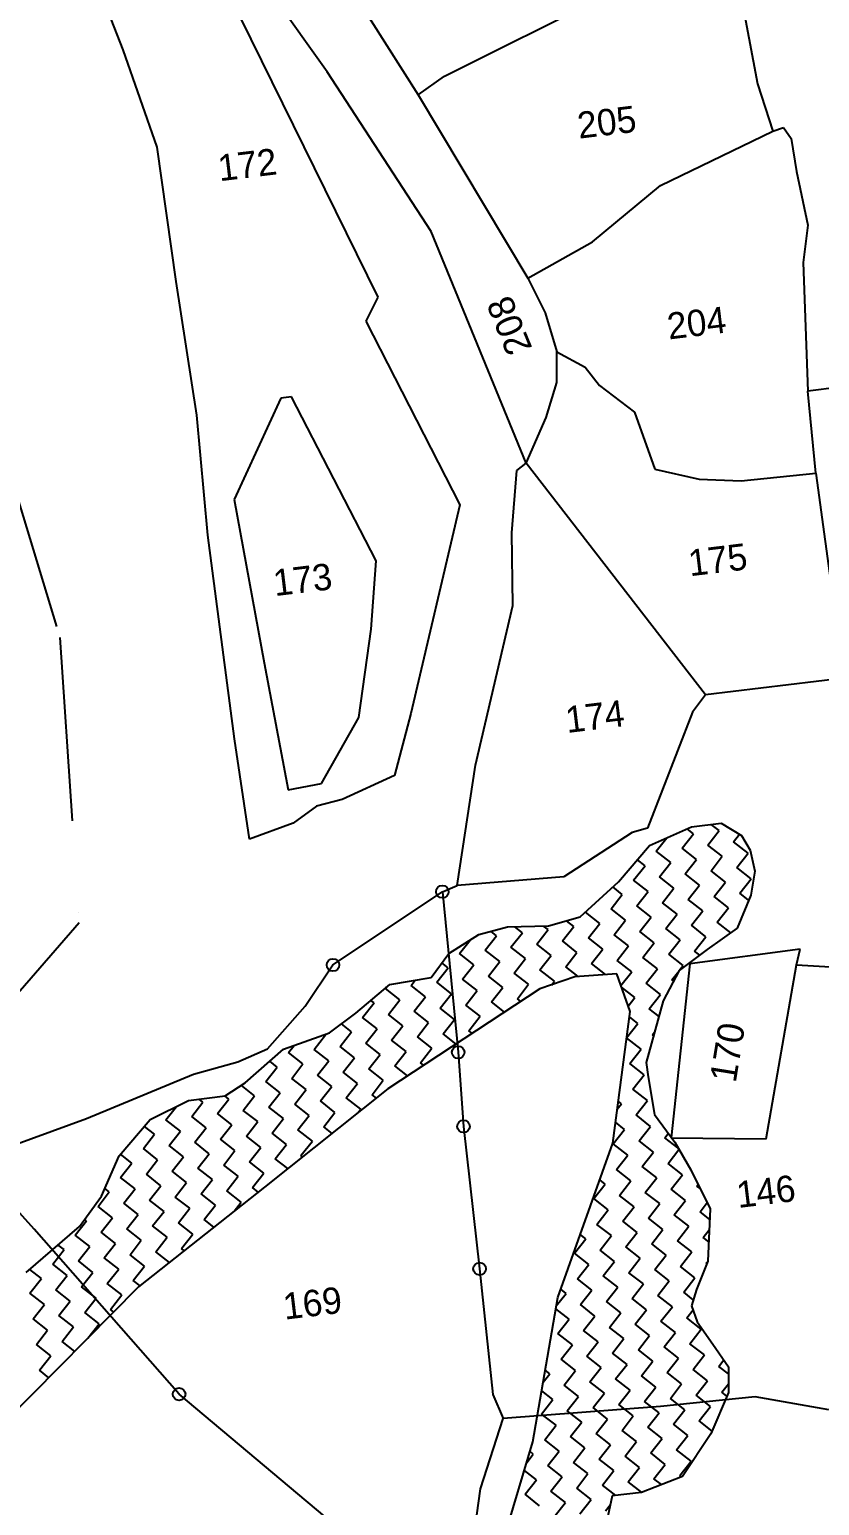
# Model space of a CAD drawing. Header units: metres. Extents: x 334876 to 338439, y 1782233 to 1785611.
# Drawn here: x 336193 to 336739, y 1783781 to 1784801 of the extents above; entities that cross this region are included whole.
import ezdxf
from ezdxf.enums import TextEntityAlignment as Align

# ---------------------------------------------------------------- set-up
doc = ezdxf.new("R2010")
doc.units = ezdxf.units.M
doc.header["$MEASUREMENT"] = 0
doc.linetypes.add('DASHDOT', pattern=[25.4, 12.7, -6.35, 0, -6.35])
for name, color, linetype in [('POLY_HATCH', 12, 'Continuous'), ('POLY_PARCEL', 6, 'Continuous'), ('POLY_WATER', 4, 'Continuous'), ('TEXT_PARCEL', 7, 'Continuous'), ('V_BOUND_STREAM_LINE', 7, 'DASHDOT')]:
    doc.layers.add(name, color=color, linetype=linetype)
doc.styles.add('TEXT_MAP', font='', dxfattribs={"height": 0.35})
doc.styles.get('TEXT_MAP').set_extended_font_data('Kruti Dev 050')

msp = doc.modelspace()

# ---------------------------------------------------------------- linework, layer by layer
for centre in [(336478.1, 1784205.1), (336402.5, 1784154.5), (336489, 1784094.1), (336492.7, 1784042.9), (336503.8, 1783944.5), (336296.2, 1783857.8)]:
    msp.add_circle(centre, 4.32)
at = {"layer": 'POLY_HATCH'}
for p, q in [((336621.1, 1784237), (336650.1, 1784250)), ((336650.1, 1784250), (336670.8, 1784252.5)), ((336670.8, 1784252.5), (336684.8, 1784244)), ((336684.8, 1784244), (336690.7, 1784233.9)), ((336599.7, 1784212), (336621.1, 1784237)), ((336690.7, 1784233.9), (336693.9, 1784219.3)), ((336693.9, 1784219.3), (336691.1, 1784202.7)), ((336573.4, 1784187.8), (336599.7, 1784212)), ((336691.1, 1784202.7), (336681.7, 1784179.9)), ((336551.5, 1784181.5), (336573.4, 1784187.8)), ((336503.3, 1784175.6), (336523.1, 1784180.8)), ((336523.1, 1784180.8), (336551.5, 1784181.5)), ((336681.7, 1784179.9), (336661.1, 1784165.1)), ((336482.5, 1784162.3), (336503.3, 1784175.6)), ((336470.3, 1784145.9), (336482.5, 1784162.3)), ((336661.1, 1784165.1), (336641.8, 1784150.6)), ((336569.7, 1784146.2), (336545.5, 1784137.9)), ((336598.6, 1784148.4), (336569.7, 1784146.2)), ((336607.8, 1784122.4), (336598.6, 1784148.4)), ((336641.8, 1784150.6), (336630.7, 1784129.6)), ((336418.3, 1784121.2), (336441.7, 1784141)), ((336545.5, 1784137.9), (336440.5, 1784068.9)), ((336441.7, 1784141), (336470.3, 1784145.9)), ((336630.7, 1784129.6), (336619, 1784087.1)), ((336400.2, 1784107.5), (336418.3, 1784121.2)), ((336595.8, 1784031.4), (336607.8, 1784122.4)), ((336368.3, 1784096.2), (336400.2, 1784107.5)), ((336341.8, 1784073.1), (336368.3, 1784096.2)), ((336619, 1784087.1), (336620.2, 1784077.1)), ((336620.2, 1784077.1), (336624.7, 1784051.2)), ((336328, 1784064), (336341.8, 1784073.1)), ((336440.5, 1784068.9), (336355.1, 1784000.9)), ((336276.3, 1784047.6), (336302.6, 1784060.9)), ((336302.6, 1784060.9), (336328, 1784064)), ((336254.9, 1784022.6), (336276.3, 1784047.6)), ((336624.7, 1784051.2), (336638.6, 1784031.9)), ((336557.8, 1783924.7), (336595.8, 1784031.4)), ((336638.6, 1784031.9), (336649.7, 1784012.9)), ((336242.7, 1783994.7), (336254.9, 1784022.6)), ((336649.7, 1784012.9), (336663.2, 1783986)), ((336227.5, 1783973.6), (336242.7, 1783994.7)), ((336355.1, 1784000.9), (336268.1, 1783931.9)), ((336663.2, 1783986), (336661.4, 1783949.8)), ((336190.6, 1783942), (336227.5, 1783973.6)), ((336661.4, 1783949.8), (336653.6, 1783930.2)), ((336268.1, 1783931.9), (336176.8, 1783839.4)), ((336540.7, 1783824.9), (336557.8, 1783924.7)), ((336653.6, 1783930.2), (336650.2, 1783918.9)), ((336650.2, 1783918.9), (336654.2, 1783907.9)), ((336654.2, 1783907.9), (336665, 1783892.3)), ((336665, 1783892.3), (336675.7, 1783876.6)), ((336675.7, 1783876.6), (336675.8, 1783859)), ((336675.8, 1783859), (336663.6, 1783830.4)), ((336663.6, 1783830.4), (336644.1, 1783800.9)), ((336507.4, 1783713.3), (336540.7, 1783824.9)), ((336644.1, 1783800.9), (336615.6, 1783789.9)), ((336615.6, 1783789.9), (336595.5, 1783787.5)), ((336595.5, 1783787.5), (336592.4, 1783773.6))]:
    msp.add_line(p, q, dxfattribs=at)
at = {"layer": 'POLY_HATCH', "linetype": 'Continuous'}
for p, q in [((336651.5, 1784245.2), (336647.2, 1784248.6)), ((336669.3, 1784247.4), (336663.9, 1784251.6)), ((336625.9, 1784233.1), (336633.1, 1784242.3)), ((336643.7, 1784235.3), (336651.5, 1784245.2)), ((336661.5, 1784237.4), (336669.3, 1784247.4)), ((336679.3, 1784239.6), (336683.4, 1784244.8)), ((336689.3, 1784231.8), (336679.3, 1784239.6)), ((336635.9, 1784225.3), (336625.9, 1784233.1)), ((336653.7, 1784227.4), (336643.7, 1784235.3)), ((336671.5, 1784229.6), (336661.5, 1784237.4)), ((336663.7, 1784219.6), (336671.5, 1784229.6)), ((336681.5, 1784221.8), (336689.3, 1784231.8)), ((336610.2, 1784213.1), (336618.1, 1784223.1)), ((336618.1, 1784223.1), (336612.8, 1784227.2)), ((336628, 1784215.3), (336635.9, 1784225.3)), ((336645.9, 1784217.5), (336653.7, 1784227.4)), ((336673.6, 1784211.8), (336663.7, 1784219.6)), ((336691.4, 1784214), (336681.5, 1784221.8)), ((336602.4, 1784203.2), (336595.8, 1784208.4)), ((336620.2, 1784205.3), (336610.2, 1784213.1)), ((336638, 1784207.5), (336628, 1784215.3)), ((336630.2, 1784197.5), (336638, 1784207.5)), ((336655.8, 1784209.6), (336645.9, 1784217.5)), ((336648, 1784199.7), (336655.8, 1784209.6)), ((336665.8, 1784201.8), (336673.6, 1784211.8)), ((336683.6, 1784204), (336691.4, 1784214)), ((336594.6, 1784193.2), (336602.4, 1784203.2)), ((336612.4, 1784195.3), (336620.2, 1784205.3)), ((336640.2, 1784189.7), (336630.2, 1784197.5)), ((336658, 1784191.8), (336648, 1784199.7)), ((336675.8, 1784194), (336665.8, 1784201.8)), ((336689.7, 1784199.2), (336683.6, 1784204)), ((336586.8, 1784183.2), (336576.9, 1784190.9)), ((336604.6, 1784185.4), (336594.6, 1784193.2)), ((336622.4, 1784187.5), (336612.4, 1784195.3)), ((336614.6, 1784177.5), (336622.4, 1784187.5)), ((336632.4, 1784179.7), (336640.2, 1784189.7)), ((336650.2, 1784181.9), (336658, 1784191.8)), ((336668, 1784184), (336675.8, 1784194)), ((336515.6, 1784174.6), (336511.5, 1784177.8)), ((336533.4, 1784176.7), (336528.1, 1784180.9)), ((336543.4, 1784168.9), (336551.2, 1784178.9)), ((336551.2, 1784178.9), (336548, 1784181.4)), ((336561.2, 1784171.1), (336569, 1784181)), ((336569, 1784181), (336563.9, 1784185)), ((336579, 1784173.2), (336586.8, 1784183.2)), ((336596.8, 1784175.4), (336604.6, 1784185.4)), ((336624.5, 1784169.7), (336614.6, 1784177.5)), ((336642.3, 1784171.9), (336632.4, 1784179.7)), ((336660.1, 1784174), (336650.2, 1784181.9)), ((336677.3, 1784176.7), (336668, 1784184)), ((336489.9, 1784162.4), (336497.2, 1784171.7)), ((336507.7, 1784164.6), (336515.6, 1784174.6)), ((336525.5, 1784166.7), (336533.4, 1784176.7)), ((336535.5, 1784158.9), (336525.5, 1784166.7)), ((336553.3, 1784161.1), (336543.4, 1784168.9)), ((336571.1, 1784163.2), (336561.2, 1784171.1)), ((336588.9, 1784165.4), (336579, 1784173.2)), ((336606.7, 1784167.6), (336596.8, 1784175.4)), ((336598.9, 1784157.6), (336606.7, 1784167.6)), ((336616.7, 1784159.7), (336624.5, 1784169.7)), ((336634.5, 1784161.9), (336642.3, 1784171.9)), ((336652.3, 1784164), (336660.1, 1784174)), ((336499.9, 1784154.6), (336489.9, 1784162.4)), ((336517.7, 1784156.8), (336507.7, 1784164.6)), ((336509.9, 1784146.8), (336517.7, 1784156.8)), ((336527.7, 1784148.9), (336535.5, 1784158.9)), ((336545.5, 1784151.1), (336553.3, 1784161.1)), ((336563.3, 1784153.3), (336571.1, 1784163.2)), ((336581.1, 1784155.4), (336588.9, 1784165.4)), ((336608.9, 1784149.8), (336598.9, 1784157.6)), ((336626.7, 1784151.9), (336616.7, 1784159.7)), ((336644.5, 1784154.1), (336634.5, 1784161.9)), ((336655.9, 1784161.3), (336652.3, 1784164)), ((336474.3, 1784142.5), (336482.1, 1784152.4)), ((336482.1, 1784152.4), (336477.8, 1784155.9)), ((336492.1, 1784144.6), (336499.9, 1784154.6)), ((336519.9, 1784139), (336509.9, 1784146.8)), ((336537.7, 1784141.1), (336527.7, 1784148.9)), ((336555.5, 1784143.3), (336545.5, 1784151.1)), ((336572, 1784146.4), (336563.3, 1784153.3)), ((336590.8, 1784147.8), (336581.1, 1784155.4)), ((336601.5, 1784140.3), (336608.9, 1784149.8)), ((336618.9, 1784141.9), (336626.7, 1784151.9)), ((336636.7, 1784144.1), (336641.7, 1784150.5)), ((336641.8, 1784150.6), (336644.5, 1784154.1)), ((336438.7, 1784138.2), (336439.6, 1784139.3)), ((336448.7, 1784130.3), (336438.7, 1784138.2)), ((336456.5, 1784140.3), (336459.4, 1784144)), ((336466.5, 1784132.5), (336456.5, 1784140.3)), ((336484.3, 1784134.6), (336474.3, 1784142.5)), ((336502.1, 1784136.8), (336492.1, 1784144.6)), ((336494.3, 1784126.8), (336502.1, 1784136.8)), ((336512.1, 1784129), (336519.9, 1784139)), ((336529.9, 1784131.1), (336537.7, 1784141.1)), ((336553.4, 1784140.6), (336555.5, 1784143.3)), ((336611.1, 1784132), (336601.9, 1784139.1)), ((336628.9, 1784134.1), (336618.9, 1784141.9)), ((336637.9, 1784143.2), (336636.7, 1784144.1)), ((336423, 1784118.2), (336430.9, 1784128.2)), ((336430.9, 1784128.2), (336428.6, 1784130)), ((336440.9, 1784120.3), (336448.7, 1784130.3)), ((336458.7, 1784122.5), (336466.5, 1784132.5)), ((336476.5, 1784124.7), (336484.3, 1784134.6)), ((336504.2, 1784119), (336494.3, 1784126.8)), ((336521.1, 1784121.9), (336512.1, 1784129)), ((336532.3, 1784129.2), (336529.9, 1784131.1)), ((336606.5, 1784126.1), (336611.1, 1784132)), ((336621, 1784124.1), (336628.9, 1784134.1)), ((336433, 1784110.4), (336423, 1784118.2)), ((336450.8, 1784112.5), (336440.9, 1784120.3)), ((336468.6, 1784114.7), (336458.7, 1784122.5)), ((336486.4, 1784116.8), (336476.5, 1784124.7)), ((336478.6, 1784106.9), (336486.4, 1784116.8)), ((336496.4, 1784109), (336504.2, 1784119)), ((336613.2, 1784114.1), (336607.4, 1784118.7)), ((336627.8, 1784118.9), (336621, 1784124.1)), ((336389.6, 1784096.1), (336397.4, 1784106.1)), ((336397.4, 1784106.1), (336397, 1784106.4)), ((336407.4, 1784098.2), (336415.2, 1784108.2)), ((336415.2, 1784108.2), (336408.3, 1784113.7)), ((336425.2, 1784100.4), (336433, 1784110.4)), ((336443, 1784102.5), (336450.8, 1784112.5)), ((336460.8, 1784104.7), (336468.6, 1784114.7)), ((336487.6, 1784099.8), (336478.6, 1784106.9)), ((336498.8, 1784107.2), (336496.4, 1784109)), ((336605.4, 1784104.2), (336613.2, 1784114.1)), ((336623.2, 1784106.3), (336624.9, 1784108.5)), ((336624.1, 1784105.6), (336623.2, 1784106.3)), ((336371.8, 1784093.9), (336375.6, 1784098.8)), ((336399.6, 1784088.2), (336389.6, 1784096.1)), ((336417.4, 1784090.4), (336407.4, 1784098.2)), ((336435.2, 1784092.6), (336425.2, 1784100.4)), ((336453, 1784094.7), (336443, 1784102.5)), ((336470.8, 1784096.9), (336460.8, 1784104.7)), ((336463, 1784086.9), (336470.8, 1784096.9)), ((336615.4, 1784096.3), (336605.4, 1784104.1)), ((336607.6, 1784086.4), (336615.4, 1784096.3)), ((336364, 1784083.9), (336358.8, 1784088)), ((336381.8, 1784086.1), (336371.8, 1784093.9)), ((336374, 1784076.1), (336381.8, 1784086.1)), ((336391.8, 1784078.3), (336399.6, 1784088.2)), ((336409.6, 1784080.4), (336417.4, 1784090.4)), ((336427.4, 1784082.6), (336435.2, 1784092.6)), ((336445.2, 1784084.7), (336453, 1784094.7)), ((336465.3, 1784085.1), (336463, 1784086.9)), ((336617.5, 1784078.5), (336607.6, 1784086.4)), ((336356.2, 1784074), (336364, 1784083.9)), ((336383.9, 1784068.3), (336374, 1784076.1)), ((336401.7, 1784070.4), (336391.8, 1784078.3)), ((336419.5, 1784072.6), (336409.6, 1784080.4)), ((336437.3, 1784074.8), (336427.4, 1784082.6)), ((336454.1, 1784077.8), (336445.2, 1784084.7)), ((336609.7, 1784068.6), (336617.5, 1784078.5)), ((336348.3, 1784064), (336339, 1784071.3)), ((336366.1, 1784066.1), (336356.2, 1784074)), ((336358.3, 1784056.1), (336366.1, 1784066.1)), ((336376.1, 1784058.3), (336383.9, 1784068.3)), ((336393.9, 1784060.5), (336401.7, 1784070.4)), ((336411.7, 1784062.6), (336419.5, 1784072.6)), ((336429.5, 1784064.8), (336437.3, 1784074.8)), ((336432.5, 1784062.5), (336429.5, 1784064.8)), ((336619.7, 1784060.7), (336609.7, 1784068.6)), ((336287.1, 1784047.5), (336294.3, 1784056.7)), ((336304.9, 1784049.7), (336312.7, 1784059.7)), ((336312.7, 1784059.7), (336310, 1784061.8)), ((336322.7, 1784051.8), (336330.5, 1784061.8)), ((336330.5, 1784061.8), (336327.8, 1784064)), ((336340.5, 1784054), (336348.3, 1784064)), ((336368.3, 1784048.3), (336358.3, 1784056.1)), ((336386.1, 1784050.5), (336376.1, 1784058.3)), ((336403.9, 1784052.6), (336393.9, 1784060.5)), ((336421.7, 1784054.8), (336411.7, 1784062.6)), ((336419.8, 1784052.3), (336421.7, 1784054.8)), ((336598.9, 1784054.8), (336601.9, 1784058.6)), ((336601.9, 1784058.6), (336599.6, 1784060.3)), ((336611.9, 1784050.8), (336619.7, 1784060.7)), ((336297.1, 1784039.7), (336287.1, 1784047.5)), ((336314.9, 1784041.9), (336304.9, 1784049.7)), ((336332.7, 1784044), (336322.7, 1784051.8)), ((336350.5, 1784046.2), (336340.5, 1784054)), ((336342.7, 1784036.2), (336350.5, 1784046.2)), ((336360.5, 1784038.3), (336368.3, 1784048.3)), ((336378.3, 1784040.5), (336386.1, 1784050.5)), ((336396.1, 1784042.7), (336403.9, 1784052.6)), ((336604, 1784040.8), (336597.7, 1784045.8)), ((336621.8, 1784042.9), (336611.9, 1784050.8)), ((336271.5, 1784027.6), (336279.3, 1784037.5)), ((336279.3, 1784037.5), (336272.4, 1784042.9)), ((336289.3, 1784029.7), (336297.1, 1784039.7)), ((336307.1, 1784031.9), (336314.9, 1784041.9)), ((336324.9, 1784034), (336332.7, 1784044)), ((336334.8, 1784026.2), (336324.9, 1784034)), ((336352.6, 1784028.4), (336342.7, 1784036.2)), ((336370.5, 1784030.5), (336360.5, 1784038.3)), ((336388.3, 1784032.7), (336378.3, 1784040.5)), ((336401.9, 1784038.1), (336396.1, 1784042.7)), ((336596.2, 1784030.8), (336604, 1784040.8)), ((336614, 1784033), (336621.8, 1784042.9)), ((336631.8, 1784035.1), (336634.1, 1784038.1)), ((336640.8, 1784028.1), (336631.8, 1784035.1)), ((336281.4, 1784019.7), (336271.5, 1784027.6)), ((336299.2, 1784021.9), (336289.3, 1784029.7)), ((336317, 1784024), (336307.1, 1784031.9)), ((336309.2, 1784014.1), (336317, 1784024)), ((336327, 1784016.2), (336334.8, 1784026.2)), ((336344.8, 1784018.4), (336352.6, 1784028.4)), ((336362.6, 1784020.5), (336370.5, 1784030.5)), ((336380.4, 1784022.7), (336388.3, 1784032.7)), ((336606.2, 1784023), (336596.2, 1784030.8)), ((336624, 1784025.1), (336614, 1784033)), ((336616.2, 1784015.2), (336624, 1784025.1)), ((336634, 1784017.3), (336641.5, 1784026.9)), ((336263.6, 1784017.6), (336255.8, 1784023.7)), ((336255.8, 1784007.6), (336263.6, 1784017.6)), ((336273.6, 1784009.8), (336281.4, 1784019.7)), ((336291.4, 1784011.9), (336299.2, 1784021.9)), ((336319.2, 1784006.2), (336309.2, 1784014.1)), ((336337, 1784008.4), (336327, 1784016.2)), ((336354.8, 1784010.6), (336344.8, 1784018.4)), ((336371.3, 1784013.8), (336362.6, 1784020.5)), ((336381.5, 1784021.9), (336380.4, 1784022.7)), ((336598.4, 1784013), (336606.2, 1784023)), ((336626.2, 1784007.3), (336616.2, 1784015.2)), ((336644, 1784009.5), (336634, 1784017.3)), ((336265.8, 1783999.8), (336255.8, 1784007.6)), ((336283.6, 1784001.9), (336273.6, 1784009.8)), ((336301.4, 1784004.1), (336291.4, 1784011.9)), ((336293.6, 1783994.1), (336301.4, 1784004.1)), ((336311.4, 1783996.3), (336319.2, 1784006.2)), ((336329.2, 1783998.4), (336337, 1784008.4)), ((336347, 1784000.6), (336354.8, 1784010.6)), ((336590.6, 1784003), (336586.8, 1784006)), ((336608.4, 1784005.2), (336598.4, 1784013)), ((336600.5, 1783995.2), (336608.4, 1784005.2)), ((336618.3, 1783997.3), (336626.2, 1784007.3)), ((336636.1, 1783999.5), (336644, 1784009.5)), ((336240.2, 1783987.6), (336248, 1783997.6)), ((336248, 1783997.6), (336245, 1783999.9)), ((336258, 1783989.8), (336265.8, 1783999.8)), ((336275.8, 1783991.9), (336283.6, 1784001.9)), ((336303.6, 1783986.3), (336293.6, 1783994.1)), ((336321.4, 1783988.4), (336311.4, 1783996.3)), ((336339.2, 1783990.6), (336329.2, 1783998.4)), ((336350.9, 1783997.5), (336347, 1784000.6)), ((336582.7, 1783993), (336590.6, 1784003)), ((336610.5, 1783987.4), (336600.5, 1783995.2)), ((336628.3, 1783989.5), (336618.3, 1783997.3)), ((336646.1, 1783991.7), (336636.1, 1783999.5)), ((336653.9, 1784001.7), (336654.8, 1784002.7)), ((336656.2, 1783999.9), (336653.9, 1784001.7)), ((336250.1, 1783979.8), (336240.2, 1783987.6)), ((336268, 1783982), (336258, 1783989.8)), ((336285.8, 1783984.1), (336275.8, 1783991.9)), ((336277.9, 1783974.1), (336285.8, 1783984.1)), ((336295.7, 1783976.3), (336303.6, 1783986.3)), ((336313.5, 1783978.5), (336321.4, 1783988.4)), ((336334.2, 1783984.3), (336339.2, 1783990.6)), ((336592.7, 1783985.2), (336582.7, 1783993)), ((336584.9, 1783975.2), (336592.7, 1783985.2)), ((336602.7, 1783977.4), (336610.5, 1783987.4)), ((336620.5, 1783979.5), (336628.3, 1783989.5)), ((336638.3, 1783981.7), (336646.1, 1783991.7)), ((336656.1, 1783983.9), (336661.1, 1783990.2)), ((336662.8, 1783978.6), (336656.1, 1783983.9)), ((336224.5, 1783967.7), (336232.3, 1783977.7)), ((336232.3, 1783977.7), (336231.1, 1783978.6)), ((336242.3, 1783969.8), (336250.1, 1783979.8)), ((336260.1, 1783972), (336268, 1783982)), ((336287.9, 1783966.3), (336277.9, 1783974.1)), ((336305.7, 1783968.5), (336295.7, 1783976.3)), ((336320.2, 1783973.2), (336313.5, 1783978.5)), ((336594.9, 1783967.4), (336584.9, 1783975.2)), ((336612.7, 1783969.6), (336602.7, 1783977.4)), ((336630.5, 1783971.7), (336620.5, 1783979.5)), ((336648.3, 1783973.9), (336638.3, 1783981.7)), ((336640.5, 1783963.9), (336648.3, 1783973.9)), ((336234.5, 1783959.8), (336224.5, 1783967.7)), ((336252.3, 1783962), (336242.3, 1783969.8)), ((336270.1, 1783964.2), (336260.1, 1783972)), ((336262.3, 1783954.2), (336270.1, 1783964.2)), ((336280.1, 1783956.3), (336287.9, 1783966.3)), ((336297.9, 1783958.5), (336305.7, 1783968.5)), ((336569.3, 1783955.3), (336577.1, 1783965.3)), ((336577.1, 1783965.3), (336573.3, 1783968.2)), ((336587.1, 1783957.4), (336594.9, 1783967.4)), ((336604.9, 1783959.6), (336612.7, 1783969.6)), ((336622.7, 1783961.7), (336630.5, 1783971.7)), ((336650.4, 1783956.1), (336640.5, 1783963.9)), ((336658.3, 1783966.1), (336662.5, 1783971.4)), ((336662.1, 1783963.1), (336658.3, 1783966.1)), ((336208.9, 1783947.7), (336216.7, 1783957.7)), ((336216.7, 1783957.7), (336212.6, 1783960.9)), ((336226.7, 1783949.9), (336234.5, 1783959.8)), ((336244.5, 1783952), (336252.3, 1783962)), ((336272.3, 1783946.4), (336262.3, 1783954.2)), ((336289.6, 1783948.9), (336280.1, 1783956.3)), ((336299.8, 1783957), (336297.9, 1783958.5)), ((336579.2, 1783947.4), (336569.3, 1783955.3)), ((336597, 1783949.6), (336587.1, 1783957.4)), ((336614.8, 1783951.8), (336604.9, 1783959.6)), ((336632.6, 1783953.9), (336622.7, 1783961.7)), ((336624.8, 1783943.9), (336632.6, 1783953.9)), ((336642.6, 1783946.1), (336650.4, 1783956.1)), ((336201.1, 1783937.7), (336193, 1783944.1)), ((336218.9, 1783939.9), (336208.9, 1783947.7)), ((336236.7, 1783942), (336226.7, 1783949.9)), ((336254.5, 1783944.2), (336244.5, 1783952)), ((336246.6, 1783934.2), (336254.5, 1783944.2)), ((336264.4, 1783936.4), (336272.3, 1783946.4)), ((336571.4, 1783937.5), (336579.2, 1783947.4)), ((336589.2, 1783939.6), (336597, 1783949.6)), ((336607, 1783941.8), (336614.8, 1783951.8)), ((336634.8, 1783936.1), (336624.8, 1783943.9)), ((336652.6, 1783938.3), (336642.6, 1783946.1)), ((336660.4, 1783948.3), (336661.2, 1783949.2)), ((336660.7, 1783948), (336660.4, 1783948.3)), ((336193.2, 1783927.7), (336201.1, 1783937.7)), ((336211, 1783929.9), (336218.9, 1783939.9)), ((336228.8, 1783932.1), (336236.7, 1783942)), ((336238.8, 1783924.2), (336228.8, 1783932.1)), ((336256.6, 1783926.4), (336246.6, 1783934.2)), ((336269.2, 1783932.7), (336264.4, 1783936.4)), ((336581.4, 1783929.6), (336571.4, 1783937.5)), ((336599.2, 1783931.8), (336589.2, 1783939.6)), ((336617, 1783934), (336607, 1783941.8)), ((336609.2, 1783924), (336617, 1783934)), ((336627, 1783926.1), (336634.8, 1783936.1)), ((336644.8, 1783928.3), (336652.6, 1783938.3)), ((336203.2, 1783919.9), (336193.2, 1783927.7)), ((336221, 1783922.1), (336211, 1783929.9)), ((336213.2, 1783912.1), (336221, 1783922.1)), ((336231, 1783914.3), (336238.8, 1783924.2)), ((336248.8, 1783916.4), (336256.6, 1783926.4)), ((336556.8, 1783918.8), (336563.6, 1783927.5)), ((336563.6, 1783927.5), (336559.9, 1783930.4)), ((336573.6, 1783919.7), (336581.4, 1783929.6)), ((336591.4, 1783921.8), (336599.2, 1783931.8)), ((336601.4, 1783914), (336591.4, 1783921.8)), ((336619.2, 1783916.2), (336609.2, 1783924)), ((336637, 1783918.3), (336627, 1783926.1)), ((336651.4, 1783923.1), (336644.8, 1783928.3)), ((336195.4, 1783909.9), (336203.2, 1783919.9)), ((336223.2, 1783904.3), (336213.2, 1783912.1)), ((336241, 1783906.4), (336231, 1783914.3)), ((336251.1, 1783914.6), (336248.8, 1783916.4)), ((336565.7, 1783909.7), (336556.5, 1783916.9)), ((336583.5, 1783911.8), (336573.6, 1783919.7)), ((336575.7, 1783901.9), (336583.5, 1783911.8)), ((336593.5, 1783904), (336601.4, 1783914)), ((336611.3, 1783906.2), (336619.2, 1783916.2)), ((336629.1, 1783908.3), (336637, 1783918.3)), ((336646.9, 1783910.5), (336651.3, 1783916)), ((336205.4, 1783902.1), (336195.4, 1783909.9)), ((336197.6, 1783892.1), (336205.4, 1783902.1)), ((336215.4, 1783894.3), (336223.2, 1783904.3)), ((336233.2, 1783896.5), (336241, 1783906.4)), ((336557.9, 1783899.7), (336565.7, 1783909.7)), ((336585.7, 1783894), (336575.7, 1783901.9)), ((336603.5, 1783896.2), (336593.5, 1783904)), ((336621.3, 1783898.4), (336611.3, 1783906.2)), ((336639.1, 1783900.5), (336629.1, 1783908.3)), ((336656.9, 1783902.7), (336646.9, 1783910.5)), ((336649.1, 1783892.7), (336656.9, 1783902.7)), ((336207.5, 1783884.3), (336197.6, 1783892.1)), ((336224.2, 1783887.4), (336215.4, 1783894.3)), ((336567.9, 1783891.9), (336557.9, 1783899.7)), ((336560.1, 1783881.9), (336567.9, 1783891.9)), ((336577.9, 1783884.1), (336585.7, 1783894)), ((336595.7, 1783886.2), (336603.5, 1783896.2)), ((336613.5, 1783888.4), (336621.3, 1783898.4)), ((336631.3, 1783890.5), (336639.1, 1783900.5)), ((336659.1, 1783884.9), (336649.1, 1783892.7)), ((336199.7, 1783874.3), (336207.5, 1783884.3)), ((336570.1, 1783874.1), (336560.1, 1783881.9)), ((336587.9, 1783876.2), (336577.9, 1783884.1)), ((336605.7, 1783878.4), (336595.7, 1783886.2)), ((336623.5, 1783880.6), (336613.5, 1783888.4)), ((336641.3, 1783882.7), (336631.3, 1783890.5)), ((336633.5, 1783872.7), (336641.3, 1783882.7)), ((336651.3, 1783874.9), (336659.1, 1783884.9)), ((336669.1, 1783877), (336672.4, 1783881.3)), ((336206.2, 1783869.2), (336199.7, 1783874.3)), ((336547.8, 1783866.2), (336552.3, 1783871.9)), ((336552.3, 1783871.9), (336549.2, 1783874.3)), ((336562.2, 1783864.1), (336570.1, 1783874.1)), ((336580, 1783866.3), (336587.9, 1783876.2)), ((336597.8, 1783868.4), (336605.7, 1783878.4)), ((336615.6, 1783870.6), (336623.5, 1783880.6)), ((336643.4, 1783864.9), (336633.5, 1783872.7)), ((336661.2, 1783867.1), (336651.3, 1783874.9)), ((336675.7, 1783871.8), (336669.1, 1783877)), ((336572.2, 1783856.3), (336562.2, 1783864.1)), ((336590, 1783858.4), (336580, 1783866.3)), ((336607.8, 1783860.6), (336597.8, 1783868.4)), ((336600, 1783850.6), (336607.8, 1783860.6)), ((336625.6, 1783862.7), (336615.6, 1783870.6)), ((336617.8, 1783852.8), (336625.6, 1783862.7)), ((336635.6, 1783854.9), (336643.4, 1783864.9)), ((336653.4, 1783857.1), (336661.2, 1783867.1)), ((336671.2, 1783859.2), (336675.7, 1783865)), ((336546.6, 1783844.1), (336554.4, 1783854.1)), ((336554.4, 1783854.1), (336546.7, 1783860.1)), ((336564.4, 1783846.3), (336572.2, 1783856.3)), ((336582.2, 1783848.5), (336590, 1783858.4)), ((336610, 1783842.8), (336600, 1783850.6)), ((336627.8, 1783844.9), (336617.8, 1783852.8)), ((336645.6, 1783847.1), (336635.6, 1783854.9)), ((336663.4, 1783849.3), (336653.4, 1783857.1)), ((336674.7, 1783856.5), (336671.2, 1783859.2)), ((336556.6, 1783836.3), (336546.6, 1783844.1)), ((336574.4, 1783838.5), (336564.4, 1783846.3)), ((336592.2, 1783840.6), (336582.2, 1783848.5)), ((336584.4, 1783830.6), (336592.2, 1783840.6)), ((336602.2, 1783832.8), (336610, 1783842.8)), ((336620, 1783835), (336627.8, 1783844.9)), ((336637.8, 1783837.1), (336645.6, 1783847.1)), ((336655.6, 1783839.3), (336663.4, 1783849.3)), ((336548.8, 1783826.3), (336556.6, 1783836.3)), ((336566.6, 1783828.5), (336574.4, 1783838.5)), ((336594.3, 1783822.8), (336584.4, 1783830.6)), ((336612.1, 1783825), (336602.2, 1783832.8)), ((336629.9, 1783827.1), (336620, 1783835)), ((336647.7, 1783829.3), (336637.8, 1783837.1)), ((336664.5, 1783832.3), (336655.6, 1783839.3)), ((336558.7, 1783818.5), (336548.8, 1783826.3)), ((336576.5, 1783820.7), (336566.6, 1783828.5)), ((336568.7, 1783810.7), (336576.5, 1783820.7)), ((336586.5, 1783812.8), (336594.3, 1783822.8)), ((336604.3, 1783815), (336612.1, 1783825)), ((336622.1, 1783817.2), (336629.9, 1783827.1)), ((336639.9, 1783819.3), (336647.7, 1783829.3)), ((336657.7, 1783821.5), (336657.9, 1783821.7)), ((336657.7, 1783821.5), (336657.7, 1783821.5)), ((336536.4, 1783810.6), (336540.9, 1783816.4)), ((336540.9, 1783816.4), (336538.7, 1783818.1)), ((336550.9, 1783808.5), (336558.7, 1783818.5)), ((336578.7, 1783802.9), (336568.7, 1783810.7)), ((336596.5, 1783805), (336586.5, 1783812.8)), ((336614.3, 1783807.2), (336604.3, 1783815)), ((336632.1, 1783809.3), (336622.1, 1783817.2)), ((336649.9, 1783811.5), (336639.9, 1783819.3)), ((336642.1, 1783801.5), (336649.9, 1783811.5)), ((336543.1, 1783798.6), (336534.8, 1783805.1)), ((336560.9, 1783800.7), (336550.9, 1783808.5)), ((336553.1, 1783790.7), (336560.9, 1783800.7)), ((336570.9, 1783792.9), (336578.7, 1783802.9)), ((336588.7, 1783795), (336596.5, 1783805)), ((336606.5, 1783797.2), (336614.3, 1783807.2)), ((336624.3, 1783799.4), (336632.1, 1783809.3)), ((336629.5, 1783795.3), (336624.3, 1783799.4)), ((336643.3, 1783800.6), (336642.1, 1783801.5)), ((336535.3, 1783788.6), (336543.1, 1783798.6)), ((336563.1, 1783782.9), (336553.1, 1783790.7)), ((336580.9, 1783785.1), (336570.9, 1783792.9)), ((336597.9, 1783787.8), (336588.7, 1783795)), ((336615.7, 1783790), (336606.5, 1783797.2)), ((336545.2, 1783780.7), (336535.3, 1783788.6)), ((336555.2, 1783772.9), (336563.1, 1783782.9)), ((336573, 1783775.1), (336580.9, 1783785.1)), ((336590.8, 1783777.2), (336594.2, 1783781.5))]:
    msp.add_line(p, q, dxfattribs=at)
at = {"layer": 'POLY_PARCEL'}
for p, q in [((336382.4, 1784880.5), (336461.3, 1784755.8)), ((336479.5, 1784768.8), (336647.5, 1784852.9)), ((336686.9, 1784811.1), (336695.8, 1784763.5)), ((336461.3, 1784755.8), (336479.5, 1784768.8)), ((336695.8, 1784763.5), (336706.5, 1784730.7)), ((336461.3, 1784755.8), (336537.1, 1784629.2)), ((336628.9, 1784693.2), (336706.5, 1784730.7)), ((336706.5, 1784730.7), (336713.8, 1784733.4)), ((336713.8, 1784733.4), (336719, 1784725.8)), ((336719, 1784725.8), (336722.8, 1784703)), ((336722.8, 1784703), (336730.5, 1784665.8)), ((336581.7, 1784654.2), (336628.9, 1784693.2)), ((336730.5, 1784665.8), (336727.3, 1784640)), ((336537.1, 1784629.2), (336581.7, 1784654.2)), ((336727.3, 1784640), (336730.6, 1784551.2)), ((336537.1, 1784629.2), (336549, 1784605.3)), ((336549, 1784605.3), (336557.2, 1784578.2)), ((336557.1, 1784557), (336557.2, 1784578.2)), ((336557.2, 1784578.2), (336576.7, 1784567.7)), ((336576.7, 1784567.7), (336586.6, 1784554.9)), ((336549.8, 1784533), (336557.1, 1784557)), ((336586.6, 1784554.9), (336610.8, 1784536.6)), ((336366.4, 1784546.3), (336334.2, 1784476.2)), ((336373.9, 1784547.2), (336366.4, 1784546.3)), ((336432.4, 1784433.8), (336373.9, 1784547.2)), ((336752.5, 1784553.9), (336730.6, 1784551.2)), ((336736, 1784494.3), (336730.6, 1784551.2)), ((336610.8, 1784536.6), (336624.8, 1784497.1)), ((336535.9, 1784501.4), (336549.8, 1784533)), ((336659.8, 1784341.1), (336535.9, 1784501.4)), ((336624.8, 1784497.1), (336655.6, 1784490.3)), ((336684.6, 1784489.2), (336736, 1784494.3)), ((336736, 1784494.3), (336755.5, 1784352.8)), ((336655.6, 1784490.3), (336684.6, 1784489.2)), ((336334.2, 1784476.2), (336354.9, 1784363.4)), ((336428.8, 1784386.5), (336432.4, 1784433.8)), ((336420.3, 1784325.5), (336428.8, 1784386.5)), ((336354.9, 1784363.4), (336371.5, 1784275.5)), ((336755.5, 1784352.8), (336659.8, 1784341.1)), ((336659.8, 1784341.1), (336650.8, 1784329.2)), ((336394.6, 1784280), (336420.3, 1784325.5)), ((336650.8, 1784329.2), (336619.9, 1784249)), ((336371.5, 1784275.5), (336394.6, 1784280)), ((336619.9, 1784249), (336609.3, 1784246.1)), ((336609.3, 1784246.1), (336562, 1784215.4)), ((336562, 1784215.4), (336488.2, 1784209.5)), ((336478.1, 1784205.1), (336489, 1784094.1)), ((336725.2, 1784165.3), (336649, 1784155.2)), ((336722.7, 1784154.6), (336725.2, 1784165.3)), ((336649, 1784155.2), (336636.2, 1784035.1)), ((336701.7, 1784034.3), (336722.7, 1784154.6)), ((336722.7, 1784154.6), (336780.5, 1784151.1)), ((336489, 1784094.1), (336492.7, 1784042.9)), ((336492.7, 1784042.9), (336503.8, 1783944.5)), ((336636.2, 1784035.1), (336701.7, 1784034.3)), ((336196.1, 1783971.8), (336169.6, 1784001.2)), ((336296.2, 1783857.8), (336196.1, 1783971.8)), ((336503.8, 1783944.5), (336513, 1783857.6)), ((336414.1, 1783758.7), (336296.2, 1783857.8)), ((336513, 1783857.6), (336520.2, 1783840.9)), ((336694.3, 1783855.9), (336628.9, 1783849.4)), ((336745.2, 1783846.9), (336694.3, 1783855.9)), ((336504.5, 1783792.4), (336520.2, 1783840.9)), ((336628.9, 1783849.4), (336520.2, 1783840.9)), ((336497.4, 1783743), (336504.5, 1783792.4))]:
    msp.add_line(p, q, dxfattribs=at)
at = {"layer": 'POLY_WATER'}
for p, q in [((336257.6, 1784787.1), (336206.2, 1784919)), ((336398.4, 1784771.7), (336355.1, 1784833)), ((336338.3, 1784809.4), (336433.5, 1784616.1)), ((336281, 1784719.8), (336257.6, 1784787.1)), ((336470.3, 1784661.5), (336398.4, 1784771.7)), ((336294.2, 1784626.9), (336281, 1784719.8)), ((336535.9, 1784501.4), (336470.3, 1784661.5)), ((336308.4, 1784534.5), (336294.2, 1784626.9)), ((336433.5, 1784616.1), (336425.2, 1784599.5)), ((336425.2, 1784599.5), (336490.2, 1784472.5)), ((336316, 1784451.6), (336308.4, 1784534.5)), ((336526, 1784453.2), (336529.6, 1784496.3)), ((336529.6, 1784496.3), (336535.9, 1784501.4)), ((336490.2, 1784472.5), (336456.2, 1784328.3)), ((336526.7, 1784403), (336526, 1784453.2)), ((336334.5, 1784310.8), (336316, 1784451.6)), ((336500.9, 1784292.6), (336526.7, 1784403)), ((336456.2, 1784328.3), (336445.1, 1784285.5)), ((336344.9, 1784241.5), (336334.5, 1784310.8)), ((336488.2, 1784209.5), (336500.9, 1784292.6)), ((336445.1, 1784285.5), (336408.8, 1784268.8)), ((336408.8, 1784268.8), (336391.2, 1784264.2)), ((336391.2, 1784264.2), (336375, 1784252.5)), ((336375, 1784252.5), (336344.9, 1784241.5)), ((336478.1, 1784205.1), (336488.2, 1784209.5)), ((336402.5, 1784154.5), (336478.1, 1784205.1)), ((336383.4, 1784126.1), (336402.5, 1784154.5)), ((336357.3, 1784096.5), (336383.4, 1784126.1)), ((336336.7, 1784087.6), (336357.3, 1784096.5)), ((336306.2, 1784079.1), (336336.7, 1784087.6)), ((336232.3, 1784048.4), (336306.2, 1784079.1)), ((336143.2, 1784015.9), (336232.3, 1784048.4))]:
    msp.add_line(p, q, dxfattribs=at)
at = {"layer": 'V_BOUND_STREAM_LINE', "ltscale": 10}
for p, q in [((336101.1, 1784753.2), (336213.7, 1784380.9)), ((336213.7, 1784380.9), (336227.2, 1784183.7)), ((336227.2, 1784183.7), (336084.3, 1784019.2))]:
    msp.add_line(p, q, dxfattribs=at)

# ---------------------------------------------------------------- texts
at = {"layer": 'TEXT_PARCEL', "style": 'TEXT_MAP'}
for s, rotation, p in [('205', 6.9124, (336591.6, 1784737.1)), ('172', 6.9124, (336343.3, 1784707.8)), ('208', 112.1815, (336524.3, 1784596.2)), ('204', 6.9124, (336653.7, 1784598.3)), ('175', 6.9124, (336668.3, 1784434.5)), ('173', 6.9124, (336381.5, 1784420.9)), ('174', 6.9124, (336583.4, 1784326.3)), ('170', 80.7534, (336675, 1784094.1)), ('146', 6.9124, (336701.6, 1783998)), ('169', 6.9124, (336388.3, 1783920.8))]:
    msp.add_text(s, height=18.26, rotation=rotation, dxfattribs=at).set_placement(p, align=Align.MIDDLE)

doc.saveas('drawing.dxf')
